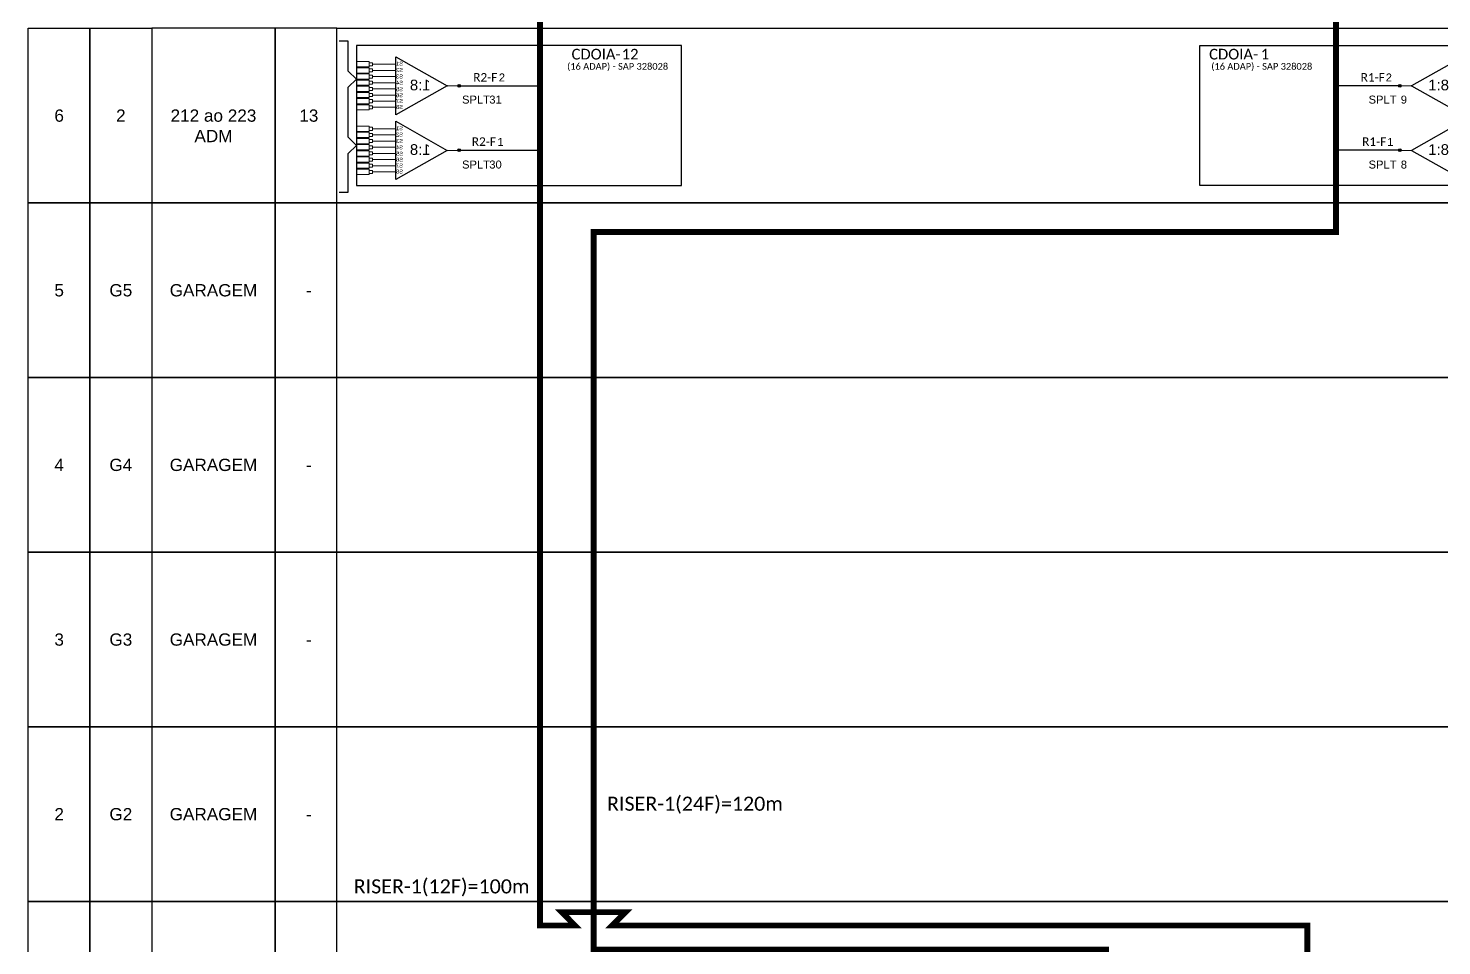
# Model space of a CAD drawing. Extents: x -89 to 2618, y 705 to 1299.
# Drawn here: x 1335.5 to 1542.8, y 859.4 to 994 of the extents above; entities that cross this region are included whole.
import ezdxf
from ezdxf.enums import TextEntityAlignment as Align

# ---------------------------------------------------------------- set-up
doc = ezdxf.new("R2010")
doc.units = 0
doc.styles.add('ARIAL', font='arial.ttf')
doc.styles.add('WMF-Calibri0', font='calibri.ttf')

# ---------------------------------------------------------------- blocks, each defined once
blk = doc.blocks.new('SPLT_1-8_SC-APC')
at = {"color": 1}
blk.add_lwpolyline([(-7.37, -2.1), (-17.04, -7.55), (-7.37, -13), (-7.37, -2.1)], dxfattribs=at)
at = {"color": 3, "lineweight": 0}
for points in [[(-2.99, -3.51), (-7.37, -3.51)], [(-7.37, -4.66), (-2.99, -4.66)], [(-2.41, -3.02), (-2.41, -4)], [(-2.41, -3.02), (0, -3.02)], [(-2.41, -4), (0, -4)], [(-2.41, -4.17), (-2.41, -5.16)], [(-2.41, -4.17), (0, -4.17)], [(-2.41, -5.16), (0, -5.16)], [(-7.37, -5.82), (-2.99, -5.82)], [(-7.37, -6.97), (-2.99, -6.97)], [(-2.41, -5.32), (-2.41, -6.31)], [(-2.41, -5.32), (0, -5.32)], [(-2.41, -6.31), (0, -6.31)], [(-2.41, -6.48), (-2.41, -7.46)], [(-2.41, -6.48), (0, -6.48)], [(-2.41, -7.46), (0, -7.46)], [(-2.41, -7.63), (-2.41, -8.62)], [(-2.41, -7.63), (0, -7.63)], [(-7.37, -8.12), (-2.99, -8.12)], [(-7.37, -9.28), (-2.99, -9.28)], [(-7.37, -10.43), (-2.99, -10.43)], [(-2.41, -8.62), (0, -8.62)], [(-2.41, -8.78), (-2.41, -9.77)], [(-2.41, -8.78), (0, -8.78)], [(-2.41, -9.77), (0, -9.77)], [(-2.41, -9.94), (-2.41, -10.92)], [(-2.41, -9.94), (0, -9.94)], [(-7.37, -11.58), (-2.99, -11.58)], [(-2.41, -10.92), (0, -10.92)], [(-2.41, -11.09), (-2.41, -12.08)], [(-2.41, -11.09), (0, -11.09)], [(-2.41, -12.08), (0, -12.08)]]:
    blk.add_lwpolyline(points, dxfattribs=at)
for points in [[(-2.99, -3.22), (-2.41, -3.22), (-2.41, -3.8), (-2.99, -3.8)], [(-2.99, -4.38), (-2.41, -4.38), (-2.41, -4.95), (-2.99, -4.95)], [(-2.99, -5.53), (-2.41, -5.53), (-2.41, -6.1), (-2.99, -6.1)], [(-2.99, -6.68), (-2.41, -6.68), (-2.41, -7.26), (-2.99, -7.26)], [(-2.99, -7.84), (-2.41, -7.84), (-2.41, -8.41), (-2.99, -8.41)], [(-2.99, -8.99), (-2.41, -8.99), (-2.41, -9.56), (-2.99, -9.56)], [(-2.99, -10.14), (-2.41, -10.14), (-2.41, -10.72), (-2.99, -10.72)], [(-2.99, -11.3), (-2.41, -11.3), (-2.41, -11.87), (-2.99, -11.87)]]:
    blk.add_lwpolyline(points, close=True, dxfattribs=at)
at = {"color": 1, "lineweight": 0}
blk.add_lwpolyline([(-17.04, -7.55), (-19.26, -7.55)], dxfattribs=at)
at = {"color": 1, "style": 'ARIAL'}
for s, height, p in [('S1', 0.75, (-8.74, -3.78)), ('S2', 0.75, (-8.74, -4.97)), ('1:8', 2, (-13.91, -8.4)), ('S3', 0.75, (-8.74, -6.18)), ('S4', 0.75, (-8.74, -7.36)), ('S5', 0.75, (-8.74, -8.57)), ('S6', 0.75, (-8.74, -9.69)), ('S7', 0.75, (-8.74, -10.78)), ('S8', 0.75, (-8.74, -11.9))]:
    blk.add_text(s, height=height, dxfattribs=at).set_placement(p)

msp = doc.modelspace()

# ---------------------------------------------------------------- hatches: boundary and pattern name
h = msp.add_hatch(color=3)
h.dxf.hatch_style = 1
edge = h.paths.add_edge_path()
edge.add_arc((1398.68, 985.56), 0.201, 0, 360)
h = msp.add_hatch(color=3)
h.dxf.hatch_style = 1
edge = h.paths.add_edge_path()
edge.add_arc((1536.68, 985.56), 0.201, 0, 360)
h = msp.add_hatch(color=3)
h.dxf.hatch_style = 1
edge = h.paths.add_edge_path()
edge.add_arc((1398.68, 976.1), 0.201, 0, 360)
h = msp.add_hatch(color=3)
h.dxf.hatch_style = 1
edge = h.paths.add_edge_path()
edge.add_arc((1536.68, 976.1), 0.201, 0, 360)

# ---------------------------------------------------------------- linework, layer by layer
at = {"color": 6}
msp.add_lwpolyline([(1523.13, 848.03, 0.855, 0.855, 0), (1523.13, 862.36, 0.855, 0.855, 0), (1421.15, 862.36, 0.855, 0.855, 0), (1423.11, 864.32, 0.855, 0.855, 0), (1413.72, 864.32, 0.855, 0.855, 0), (1415.67, 862.36, 0.855, 0.855, 0), (1410.53, 862.36, 0.855, 0.855, 0), (1410.53, 1241.82, 0.855, 0.855, 0)], format="xyseb", dxfattribs=at)
at = {"color": 5}
msp.add_lwpolyline([(1527.32, 1241.82, 0.855, 0.855, 0), (1527.32, 964.1, 0.855, 0.855, 0), (1418.41, 964.1, 0.855, 0.855, 0), (1418.41, 858.84, 0.855, 0.855, 0), (1493.6, 858.84, 0.855, 0.855, 0), (1493.6, 848, 0.855, 0.855, 0)], format="xyseb", dxfattribs=at)
for points in [[(1335.46, 994), (1344.51, 994), (1344.51, 968.38), (1335.46, 968.38)], [(1344.51, 994), (1353.57, 994), (1353.57, 968.38), (1344.51, 968.38)], [(1344.51, 994), (1353.57, 994), (1353.57, 968.38), (1344.51, 968.38)], [(1371.68, 994), (1353.57, 994), (1353.57, 968.38), (1371.68, 968.38)], [(1380.74, 994), (1371.68, 994), (1371.68, 968.38), (1380.74, 968.38)], [(1380.74, 994), (1554.4, 994), (1554.4, 968.38), (1380.74, 968.38)], [(1335.46, 968.38), (1344.51, 968.38), (1344.51, 942.75), (1335.46, 942.75)], [(1344.51, 968.38), (1353.57, 968.38), (1353.57, 942.75), (1344.51, 942.75)], [(1344.51, 968.38), (1353.57, 968.38), (1353.57, 942.75), (1344.51, 942.75)], [(1371.68, 968.38), (1353.57, 968.38), (1353.57, 942.75), (1371.68, 942.75)], [(1380.74, 968.38), (1371.68, 968.38), (1371.68, 942.75), (1380.74, 942.75)], [(1380.74, 968.38), (1554.4, 968.38), (1554.4, 942.75), (1380.74, 942.75)], [(1335.46, 942.75), (1344.51, 942.75), (1344.51, 917.13), (1335.46, 917.13)], [(1344.51, 942.75), (1353.57, 942.75), (1353.57, 917.13), (1344.51, 917.13)], [(1371.68, 942.75), (1353.57, 942.75), (1353.57, 917.13), (1371.68, 917.13)], [(1380.74, 942.75), (1371.68, 942.75), (1371.68, 917.13), (1380.74, 917.13)], [(1380.74, 942.75), (1554.4, 942.75), (1554.4, 917.13), (1380.74, 917.13)], [(1335.46, 917.13), (1344.51, 917.13), (1344.51, 891.5), (1335.46, 891.5)], [(1344.51, 917.13), (1353.57, 917.13), (1353.57, 891.5), (1344.51, 891.5)], [(1371.68, 917.13), (1353.57, 917.13), (1353.57, 891.5), (1371.68, 891.5)], [(1380.74, 917.13), (1371.68, 917.13), (1371.68, 891.5), (1380.74, 891.5)], [(1380.74, 917.13), (1554.4, 917.13), (1554.4, 891.5), (1380.74, 891.5)], [(1335.46, 891.5), (1344.51, 891.5), (1344.51, 865.87), (1335.46, 865.87)], [(1344.51, 891.5), (1353.57, 891.5), (1353.57, 865.87), (1344.51, 865.87)], [(1371.68, 891.5), (1353.57, 891.5), (1353.57, 865.87), (1371.68, 865.87)], [(1380.74, 891.5), (1371.68, 891.5), (1371.68, 865.87), (1380.74, 865.87)], [(1380.74, 891.5), (1554.4, 891.5), (1554.4, 865.87), (1380.74, 865.87)], [(1335.46, 865.87), (1344.51, 865.87), (1344.51, 777.64), (1335.46, 777.64)], [(1344.51, 865.87), (1353.57, 865.87), (1353.57, 777.64), (1344.51, 777.64)], [(1371.68, 865.87), (1353.57, 865.87), (1353.57, 777.64), (1371.68, 777.64)], [(1380.74, 865.87), (1371.68, 865.87), (1371.68, 777.64), (1380.74, 777.64)], [(1380.74, 865.87), (1554.4, 865.87), (1554.4, 777.64), (1380.74, 777.64)]]:
    msp.add_lwpolyline(points, close=True)
at = {"color": 3}
msp.add_lwpolyline([(1381.08, 969.97), (1382.38, 969.97), (1382.38, 971.21), (1382.38, 971.21), (1382.38, 975.64), (1383.6, 976.82), (1382.38, 978), (1382.38, 980.92), (1382.37, 980.92), (1382.38, 985.35), (1383.6, 986.53), (1382.38, 987.71), (1382.38, 992.13), (1381.08, 992.13)], dxfattribs=at)
at = {"color": 1}
for points in [[(1383.6, 972.77), (1383.6, 972.77), (1383.6, 970.91), (1431.31, 970.91), (1431.31, 991.47), (1425.18, 991.47)], [(1551.75, 972.77), (1551.75, 972.77), (1551.75, 970.91), (1507.34, 970.91), (1507.34, 991.47), (1510.17, 991.47)]]:
    msp.add_lwpolyline(points, dxfattribs=at)
for points in [[(1431.31, 991.47), (1383.6, 991.47), (1383.6, 970.91), (1431.31, 970.91)], [(1507.34, 991.47), (1551.75, 991.47), (1551.75, 970.91), (1507.34, 970.91)]]:
    msp.add_lwpolyline(points, close=True, dxfattribs=at)
at = {"color": 6}
for points in [[(1398.68, 985.56), (1410.53, 985.56)], [(1398.68, 976.1), (1410.53, 976.1)]]:
    msp.add_lwpolyline(points, dxfattribs=at)
at = {"color": 5}
for points in [[(1536.68, 985.56), (1527.32, 985.56)], [(1536.68, 976.1), (1527.32, 976.1)]]:
    msp.add_lwpolyline(points, dxfattribs=at)
at = {"color": 3}
for centre in [(1398.68, 985.56), (1536.68, 985.56), (1398.68, 976.1), (1536.68, 976.1)]:
    msp.add_circle(centre, 0.201, dxfattribs=at)
for p in [(1396.93, 985.56), (1538.42, 985.56)]:
    msp.add_point(p)

# ---------------------------------------------------------------- block references
at = {"color": 3, "yscale": 0.7826086956521863, "zscale": 0.782608695652174}
for p, xscale in [((1383.6, 991.47), -0.7826086956522431), ((1551.75, 991.47), 0.7826086956522431), ((1383.6, 982), -0.7826086956522431), ((1551.75, 982), 0.7826086956522431)]:
    msp.add_blockref('SPLT_1-8_SC-APC', p, dxfattribs=dict(at, xscale=xscale))

# ---------------------------------------------------------------- texts
at = {"color": 1, "style": 'WMF-Calibri0'}
for s, height, p in [('CDOIA-', 1.565, (1415.17, 989.42)), ('12', 1.565, (1422.52, 989.42)), ('CDOIA-', 1.565, (1508.71, 989.42)), ('1', 1.57, (1516.29, 989.42))]:
    msp.add_text(s, height=height, dxfattribs=at).set_placement(p)
at = {"color": 6, "style": 'WMF-Calibri0'}
for s, height, p in [('R2-F', 1.252, (1400.74, 986.18)), ('R2-F', 1.252, (1400.53, 976.75)), ('RISER-1(12F)=100m', 2.0705, (1383.2, 867.06))]:
    msp.add_text(s, height=height, dxfattribs=at).set_placement(p)
at = {"color": 6, "style": 'ARIAL'}
for s, p in [('2', (1404.95, 986.2)), ('1', (1404.74, 976.73))]:
    msp.add_text(s, height=1.17, dxfattribs=at).set_placement(p, align=Align.CENTER)
at = {"color": 1, "style": 'WMF-Calibri0'}
for p in [(1421.93, 987.92), (1516.44, 987.92)]:
    msp.add_text('(16 ADAP) - SAP 328028', height=0.9783, dxfattribs=at).set_placement(p, align=Align.CENTER)
at = {"color": 5, "style": 'WMF-Calibri0'}
for s, height, p in [('R1-F', 1.252, (1530.95, 986.18)), ('R1-F', 1.252, (1531.16, 976.75)), ('RISER-1(24F)=120m', 2.0705, (1420.37, 879.19))]:
    msp.add_text(s, height=height, dxfattribs=at).set_placement(p)
at = {"color": 5, "style": 'ARIAL'}
for s, p in [('2', (1535.08, 986.2)), ('1', (1535.3, 976.73))]:
    msp.add_text(s, height=1.17, dxfattribs=at).set_placement(p, align=Align.CENTER)
at = {"color": 7, "style": 'ARIAL'}
for s, height, p in [('SPLT', 1.174, (1401.15, 982.95)), ('31', 1.174, (1404.01, 982.95)), ('SPLT', 1.174, (1534.16, 982.95)), ('9', 1.17, (1537.29, 982.95)), ('SPLT', 1.174, (1401.15, 973.42)), ('30', 1.174, (1404.01, 973.42)), ('SPLT', 1.174, (1534.16, 973.42)), ('8', 1.17, (1537.29, 973.42))]:
    msp.add_text(s, height=height, dxfattribs=at).set_placement(p, align=Align.CENTER)
at = {"style": 'ARIAL'}
for s, p in [('6', (1339.99, 981.19)), ('2', (1349.04, 981.19)), ('212 ao 223', (1362.63, 981.19)), ('13', (1376.62, 981.19)), ('ADM', (1362.63, 978.19)), ('5', (1339.99, 955.56)), ('G5', (1349.04, 955.56)), ('GARAGEM', (1362.63, 955.56)), ('-', (1376.62, 955.56)), ('4', (1339.99, 929.94)), ('G4', (1349.04, 929.94)), ('GARAGEM', (1362.63, 929.94)), ('-', (1376.62, 929.94)), ('3', (1339.99, 904.31)), ('G3', (1349.04, 904.31)), ('GARAGEM', (1362.63, 904.31)), ('-', (1376.62, 904.31)), ('2', (1339.99, 878.69)), ('G2', (1349.04, 878.69)), ('GARAGEM', (1362.63, 878.69)), ('-', (1376.62, 878.69))]:
    msp.add_text(s, height=1.8, dxfattribs=at).set_placement(p, align=Align.MIDDLE_CENTER)

doc.saveas('drawing.dxf')
